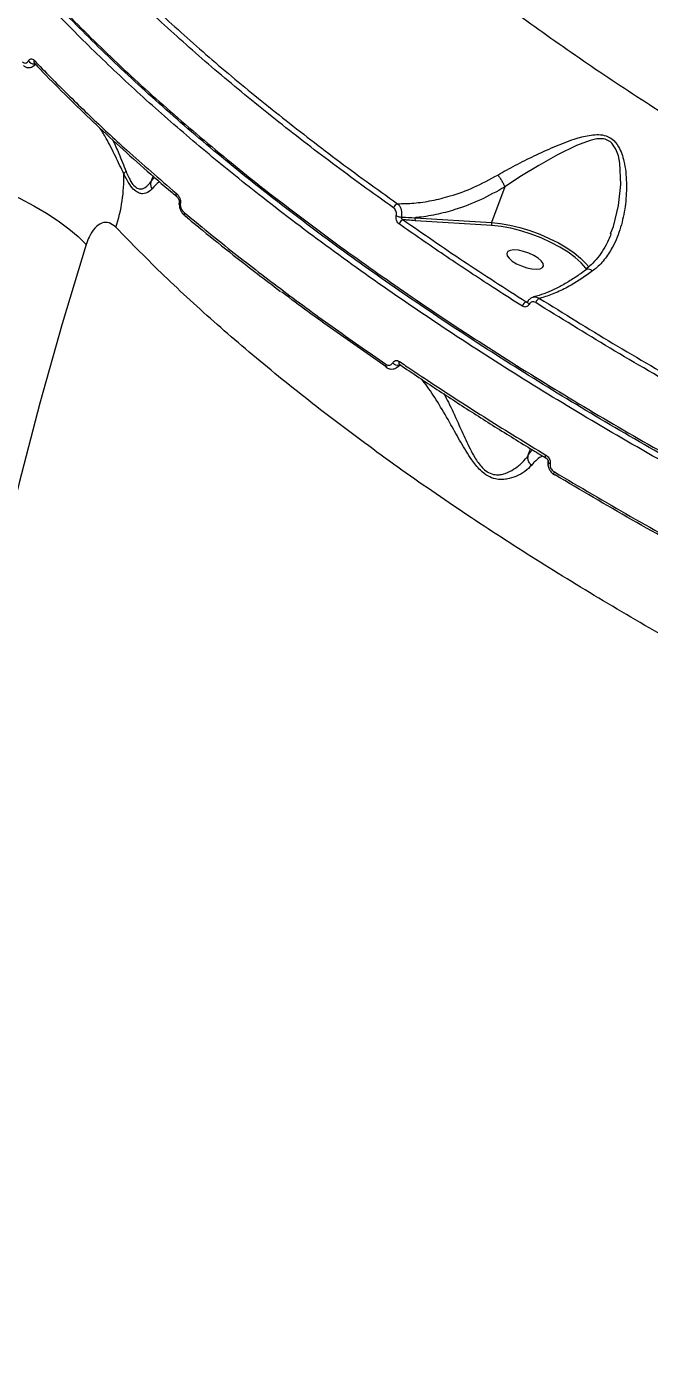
# Model space of a CAD drawing. Header units: millimetres. Extents: x -7151 to 6134, y -5040 to 5562.
# Drawn here: x -3105 to -2961.4, y -522 to -212.5 of the extents above; entities that cross this region are included whole.
import ezdxf

# ---------------------------------------------------------------- set-up
doc = ezdxf.new("R2010")
doc.units = ezdxf.units.MM
for name, color, linetype in [('DIKOM_ОБЪЕКТ', 7, 'Continuous'), ('DIKOM_РАЗМЕР_ЗОНА', 7, 'Continuous'), ('DIKOM_РАЗМЕР_ОБЪЕКТА', 7, 'Continuous')]:
    doc.layers.add(name, color=color, linetype=linetype)
doc.styles.add('style1', font='arial.ttf', dxfattribs={"width": 0.8})
doc.dimstyles.new('1-50', dxfattribs={"dimtxt": 300, "dimasz": 200, "dimexe": 100, "dimexo": 0, "dimgap": 100, "dimtad": 1, "dimtxsty": 'style1', "dimcen": 200, "dimclrd": 7, "dimclre": 7, "dimclrt": 7, "dimadec": 1, "dimazin": 2, "dimtfac": 1, "dimtmove": 0, "dimatfit": 2, "dimfxl": 0, "dimlwd": 25, "dimlwe": 18, "dimarcsym": 0})

# ---------------------------------------------------------------- blocks, each defined once
blk = doc.blocks.new('*D0')
at = {"layer": 'Defpoints', "color": 0, "transparency": 16777216}
for p in [(4133.55, 168.74), (-4567.47, -1241.13), (4133.55, -4153.12)]:
    blk.add_point(p, dxfattribs=at)
at = {"layer": 'DIKOM_РАЗМЕР_ОБЪЕКТА', "color": 7, "lineweight": 18, "transparency": 16777216}
for p, q in [((4133.55, 168.74), (4133.55, -4253.12)), ((-4567.47, -1241.13), (-4567.47, -4253.12))]:
    blk.add_line(p, q, dxfattribs=at)
at = {"layer": 'DIKOM_РАЗМЕР_ОБЪЕКТА', "color": 7, "lineweight": 25, "transparency": 16777216}
blk.add_line((-4367.47, -4153.12), (3933.55, -4153.12), dxfattribs=at)
at = {"layer": 'DIKOM_РАЗМЕР_ОБЪЕКТА', "color": 7, "transparency": 16777216}
for points in [[(-4367.47, -4119.79), (-4367.47, -4186.45), (-4567.47, -4153.12)], [(3933.55, -4119.79), (3933.55, -4186.45), (4133.55, -4153.12)]]:
    blk.add_solid(points, dxfattribs=at)
at = {"layer": 'DIKOM_РАЗМЕР_ОБЪЕКТА', "color": 7, "transparency": 16777216, "insert": (150.61, -3899.95), "char_height": 300, "attachment_point": 5, "style": 'style1'}
blk.add_mtext('8700', dxfattribs=at)
blk = doc.blocks.new('*D1')
at = {"layer": 'Defpoints', "color": 0, "transparency": 16777216}
for p in [(-2392.45, 3674.75), (-6010.84, -1738.88), (-3202.89, -1738.88)]:
    blk.add_point(p, dxfattribs=at)
at = {"layer": 'DIKOM_РАЗМЕР_ОБЪЕКТА', "color": 7, "lineweight": 18, "transparency": 16777216}
for p, q in [((-2392.45, 3674.75), (-6110.84, 3674.75)), ((-3202.89, -1738.88), (-6110.84, -1738.88))]:
    blk.add_line(p, q, dxfattribs=at)
at = {"layer": 'DIKOM_РАЗМЕР_ОБЪЕКТА', "color": 7, "lineweight": 25, "transparency": 16777216}
blk.add_line((-6010.84, 3474.75), (-6010.84, -1538.88), dxfattribs=at)
at = {"layer": 'DIKOM_РАЗМЕР_ОБЪЕКТА', "color": 7, "transparency": 16777216}
for points in [[(-6044.18, 3474.75), (-5977.51, 3474.75), (-6010.84, 3674.75)], [(-6044.18, -1538.88), (-5977.51, -1538.88), (-6010.84, -1738.88)]]:
    blk.add_solid(points, dxfattribs=at)
at = {"layer": 'DIKOM_РАЗМЕР_ОБЪЕКТА', "color": 7, "transparency": 16777216, "insert": (-6264.01, 967.94), "char_height": 300, "attachment_point": 5, "rotation": 90, "style": 'style1'}
blk.add_mtext('5400', dxfattribs=at)
blk = doc.blocks.new('*D2')
at = {"layer": 'Defpoints', "color": 0, "transparency": 16777216}
for p in [(-3409.24, 5551.13), (-6701.17, -3742.74), (-3065.41, -3742.74)]:
    blk.add_point(p, dxfattribs=at)
at = {"layer": 'DIKOM_РАЗМЕР_ЗОНА', "color": 7, "lineweight": 18, "transparency": 16777216}
for p, q in [((-3409.24, 5551.13), (-6801.17, 5551.13)), ((-3065.41, -3742.74), (-6801.17, -3742.74))]:
    blk.add_line(p, q, dxfattribs=at)
at = {"layer": 'DIKOM_РАЗМЕР_ЗОНА', "color": 7, "lineweight": 25, "transparency": 16777216}
blk.add_line((-6701.17, 5351.13), (-6701.17, -3542.74), dxfattribs=at)
at = {"layer": 'DIKOM_РАЗМЕР_ЗОНА', "color": 7, "transparency": 16777216}
for points in [[(-6734.5, 5351.13), (-6667.84, 5351.13), (-6701.17, 5551.13)], [(-6734.5, -3542.74), (-6667.84, -3542.74), (-6701.17, -3742.74)]]:
    blk.add_solid(points, dxfattribs=at)
at = {"layer": 'DIKOM_РАЗМЕР_ЗОНА', "color": 7, "transparency": 16777216, "insert": (-6954.45, 885.88), "char_height": 300, "attachment_point": 5, "rotation": 90, "style": 'style1'}
blk.add_mtext('9300', dxfattribs=at)
blk = doc.blocks.new('*D3')
at = {"layer": 'Defpoints', "color": 0, "transparency": 16777216}
for p in [(6133.55, 253.24), (-5802.46, -2467.19), (6133.55, -4939.78)]:
    blk.add_point(p, dxfattribs=at)
at = {"layer": 'DIKOM_РАЗМЕР_ЗОНА', "color": 7, "lineweight": 18, "transparency": 16777216}
for p, q in [((6133.55, 253.24), (6133.55, -5039.78)), ((-5802.46, -2467.19), (-5802.46, -5039.78))]:
    blk.add_line(p, q, dxfattribs=at)
at = {"layer": 'DIKOM_РАЗМЕР_ЗОНА', "color": 7, "lineweight": 25, "transparency": 16777216}
blk.add_line((-5602.46, -4939.78), (5933.55, -4939.78), dxfattribs=at)
at = {"layer": 'DIKOM_РАЗМЕР_ЗОНА', "color": 7, "transparency": 16777216}
for points in [[(-5602.46, -4906.44), (-5602.46, -4973.11), (-5802.46, -4939.78)], [(5933.55, -4906.44), (5933.55, -4973.11), (6133.55, -4939.78)]]:
    blk.add_solid(points, dxfattribs=at)
at = {"layer": 'DIKOM_РАЗМЕР_ЗОНА', "color": 7, "transparency": 16777216, "insert": (186.61, -4686.61), "char_height": 300, "attachment_point": 5, "style": 'style1'}
blk.add_mtext('11950', dxfattribs=at)

msp = doc.modelspace()

# ---------------------------------------------------------------- linework, layer by layer
at = {"layer": 'DIKOM_ОБЪЕКТ', "color": 7, "linetype": 'Continuous', "lineweight": 15}
for p, q in [((-3103.15, -221.005), (-3103.164, -220.991)), ((-3076.261, -248.184), (-3075.819, -246.993)), ((-2994.711, -249.477), (-2997.756, -257.69)), ((-3069.846, -252.51), (-3069.814, -253.532)), ((-3069.809, -253.532), (-3069.776, -253.014)), ((-3068.441, -256.188), (-3068.49, -256.152)), ((-3015.38, -256.575), (-2997.756, -257.69)), ((-2997.675, -258.37), (-3015.298, -257.255)), ((-2970.28, -260.266), (-2970.209, -260.089)), ((-2989.755, -275.988), (-2989.384, -275.918)), ((-3019.534, -291.036), (-3018.819, -290.481)), ((-3018.992, -290.417), (-3019.081, -290.492)), ((-3018.919, -290.465), (-3018.928, -290.46)), ((-2989.285, -311.329), (-2988.747, -309.877)), ((-2984.701, -313.527), (-2984.677, -312.972))]:
    msp.add_line(p, q, dxfattribs=at)
at = {"layer": 'DIKOM_ОБЪЕКТ', "color": 7, "linetype": 'Continuous', "lineweight": 15, "flags": 128}
for points in [[(-2970.209, -260.089), (-2969.612, -258.61), (-2968.454, -253.76), (-2967.923, -248.886), (-2968.155, -243.989), (-2968.493, -242.308), (-2969.066, -240.728), (-2969.981, -239.388), (-2970.341, -239.07), (-2971.584, -238.472), (-2971.903, -238.405), (-2973.462, -238.391), (-2975.038, -238.723), (-2978.189, -239.909), (-2982.511, -242.062), (-2986.832, -244.524), (-2990.814, -246.942), (-2994.708, -249.467), (-2994.711, -249.469), (-2994.711, -249.469)], [(-3138.435, -242.807), (-3134.923, -243.243), (-3131.323, -243.848), (-3127.669, -244.616), (-3123.994, -245.54), (-3120.331, -246.612), (-3116.713, -247.822), (-3113.173, -249.159), (-3109.745, -250.611), (-3106.459, -252.165), (-3103.344, -253.806), (-3100.43, -255.519), (-3097.743, -257.29), (-3095.307, -259.101), (-3093.146, -260.936), (-3091.277, -262.779)], [(-2997.756, -257.69), (-2995.694, -257.909), (-2993.504, -258.3), (-2991.234, -258.853), (-2988.935, -259.557), (-2986.654, -260.396), (-2984.442, -261.352), (-2982.347, -262.404), (-2980.415, -263.53), (-2978.686, -264.705), (-2977.2, -265.903), (-2975.987, -267.1), (-2975.32, -267.916)], [(-2975.721, -268.571), (-2975.992, -268.191), (-2977.056, -266.981), (-2978.433, -265.752), (-2980.09, -264.535), (-2981.985, -263.359), (-2984.074, -262.252), (-2986.306, -261.241), (-2988.626, -260.351), (-2990.98, -259.602), (-2993.31, -259.014), (-2995.56, -258.6), (-2997.675, -258.37)], [(-3091.277, -262.779), (-3096.778, -281.063), (-3101.941, -299.376), (-3106.763, -317.711), (-3111.244, -336.063), (-3115.382, -354.425), (-3119.174, -372.792), (-3122.622, -391.159), (-3125.722, -409.518), (-3128.475, -427.865), (-3130.878, -446.194), (-3132.933, -464.498), (-3134.637, -482.771), (-3135.991, -501.009), (-3136.993, -519.205), (-3137.645, -537.354)], [(-2985.982, -268.084), (-2985.739, -267.663), (-2985.841, -267.126), (-2986.279, -266.517), (-2987.017, -265.884), (-2987.997, -265.279), (-2989.138, -264.751), (-2990.348, -264.343), (-2991.53, -264.087), (-2992.587, -264.005), (-2993.433, -264.103), (-2994.001, -264.373), (-2994.244, -264.793), (-2994.143, -265.33), (-2993.704, -265.94), (-2992.966, -266.572), (-2991.986, -267.177), (-2990.845, -267.705), (-2989.635, -268.114), (-2988.453, -268.37), (-2987.396, -268.452), (-2986.55, -268.354), (-2985.982, -268.084)], [(-2989.116, -276.577), (-2989.244, -276.455), (-2989.344, -276.332), (-2989.411, -276.215), (-2989.443, -276.107), (-2989.439, -276.012), (-2989.423, -275.972)], [(-3018.928, -290.46), (-3018.986, -290.41), (-3019.041, -290.319), (-3019.07, -290.201), (-3019.073, -290.062), (-3019.049, -289.907), (-3019, -289.741)], [(-3022.01, -291.111), (-3022.025, -291.103), (-3022.039, -291.093)], [(-2985.198, -312.036), (-2985.255, -311.987), (-2985.297, -311.904), (-2985.316, -311.793), (-2985.312, -311.658), (-2985.283, -311.506), (-2985.232, -311.341)], [(-2985.189, -312.041), (-2985.191, -312.04), (-2985.198, -312.036)], [(-2983.248, -315.901), (-2983.305, -315.846), (-2983.343, -315.762), (-2983.358, -315.653), (-2983.351, -315.522), (-2983.323, -315.373), (-2983.273, -315.214)]]:
    msp.add_lwpolyline(points, dxfattribs=at)
at = {"layer": 'DIKOM_ОБЪЕКТ', "color": 7, "linetype": 'Continuous', "lineweight": 15}
for centre, radius, start, end in [((-3103.271, -219.488), 1.611, 214.48492, 271.91736), ((-3102.683, -220.545), 0.656, 153.09745, 222.83374), ((-3118.39, -247.418), 35.814, 341.49809, 1.53773), ((-3080.764, -247.638), 2.173, 126.97243, 147.08489), ((-3069.956, -251.202), 0.649, 152.79609, 224.45433), ((-3069.428, -252.847), 0.386, 205.63188, 252.96604), ((-3018.955, -254.765), 1.502, 109.11238, 161.4345), ((-3068.003, -255.713), 0.656, 153.09127, 222.04632), ((-3018.442, -253.355), 3.07, 244.87133, 267.37146), ((-3014.735, -256.843), 0.698, 157.44942, 216.21713), ((-3017.695, -258.473), 1.473, 107.1933, 161.99103), ((-2997.111, -257.958), 0.699, 157.44119, 216.14678), ((-2985.955, -276.694), 1.7, 116.48506, 161.81527), ((-2989.104, -277.476), 1.625, 113.6193, 162.43256), ((-3021.574, -290.691), 0.616, 149.6935, 220.8486), ((-3019.496, -289.216), 1.342, 218.92915, 287.99956), ((-3018.766, -290.188), 0.317, 240.9583, 282.72164), ((-2984.111, -312.694), 0.631, 206.177, 258.45044), ((-2983.146, -315.744), 0.188, 236.95631, 290.43924)]:
    msp.add_arc(centre, radius, start, end, dxfattribs=at)
for points, knots in [([(-3090.625, -50.181), (-3091.211, -51.486), (-3092.881, -55.203), (-3094.425, -61.774), (-3095.351, -69.907), (-3095.075, -78.505), (-3093.638, -87.522), (-3091.053, -96.765), (-3087.362, -106.196), (-3082.622, -115.775), (-3076.757, -125.657), (-3069.738, -135.82), (-3061.562, -146.234), (-3052.407, -156.673), (-3042.328, -167.099), (-3031.395, -177.478), (-3019.435, -187.975), (-3006.444, -198.558), (-2992.446, -209.191), (-2977.737, -219.645), (-2962.385, -229.888), (-2946.466, -239.894), (-2929.732, -249.819), (-2912.206, -259.623), (-2893.931, -269.269), (-2875.292, -278.552), (-2856.36, -287.447), (-2837.209, -295.94), (-2817.546, -304.159), (-2797.417, -312.064), (-2776.882, -319.62), (-2757.825, -326.16), (-2740.328, -331.811), (-2729.738, -334.985), (-2724.438, -336.573)], [0, 0, 0, 0, 0.0171321, 0.0487869, 0.0804176, 0.1129676, 0.1455439, 0.1780941, 0.2097261, 0.2413828, 0.2730153, 0.3055654, 0.3381424, 0.3706926, 0.4023478, 0.4340274, 0.4656829, 0.4982552, 0.5308538, 0.5634259, 0.5951334, 0.6268654, 0.6585725, 0.6911968, 0.723847, 0.7564711, 0.7882579, 0.8200687, 0.8518558, 0.8845587, 0.9172889, 0.9499924, 0.9749727, 1, 1, 1, 1]), ([(-3150.008, -110.543), (-3150.021, -111.425), (-3150.081, -115.361), (-3148.929, -122.738), (-3146.561, -132.635), (-3142.857, -142.967), (-3137.895, -153.678), (-3131.632, -164.75), (-3124.209, -175.935), (-3115.684, -187.194), (-3106.127, -198.485), (-3095.385, -209.992), (-3083.444, -221.682), (-3070.317, -233.52), (-3056.458, -245.106), (-3041.977, -256.405), (-3026.992, -267.387), (-3011.084, -278.37), (-2994.269, -289.315), (-2976.58, -300.188), (-2958.157, -310.894), (-2939.042, -321.398), (-2919.292, -331.667), (-2898.835, -341.729), (-2877.713, -351.541), (-2855.985, -361.061), (-2834.129, -370.08), (-2812.224, -378.578), (-2790.347, -386.549), (-2768.141, -394.121), (-2745.671, -401.254), (-2723.013, -407.898), (-2701.995, -413.591), (-2688.627, -416.85), (-2682.716, -418.292)], [0, 0, 0, 0, 0.0092133, 0.0411392, 0.0730895, 0.1050153, 0.1378682, 0.170748, 0.2036013, 0.2355268, 0.2674773, 0.2994029, 0.3322563, 0.365136, 0.397989, 0.4287655, 0.4595636, 0.4903396, 0.5219437, 0.5535714, 0.5851752, 0.6171011, 0.6490516, 0.6809773, 0.7138302, 0.7467104, 0.7795634, 0.8114894, 0.8434397, 0.8753658, 0.9082187, 0.9410987, 0.9739518, 1, 1, 1, 1]), ([(-2683.204, -418.719), (-2689.102, -417.281), (-2702.315, -414.06), (-2723.052, -408.443), (-2745.335, -401.912), (-2767.679, -394.833), (-2789.976, -387.254), (-2812.124, -379.204), (-2834.05, -370.707), (-2855.714, -361.766), (-2877.085, -352.406), (-2898.099, -342.659), (-2918.659, -332.572), (-2938.668, -322.19), (-2957.822, -311.675), (-2976.1, -301.051), (-2993.518, -290.349), (-3010.26, -279.466), (-3026.256, -268.45), (-3041.435, -257.35), (-3055.928, -246.053), (-3069.657, -234.574), (-3082.572, -222.932), (-3094.476, -211.305), (-3105.303, -199.751), (-3115.043, -188.314), (-3123.498, -177.062), (-3128.897, -169.259), (-3131.135, -165.281), (-3131.339, -164.918)], [0, 0, 0, 0, 0.0313117, 0.0701509, 0.1091132, 0.1481378, 0.1871616, 0.2261238, 0.2649637, 0.303803, 0.3427656, 0.38179, 0.4208145, 0.4597761, 0.4986159, 0.5360237, 0.5735412, 0.6111143, 0.6486878, 0.6862052, 0.7236128, 0.7624525, 0.8014144, 0.8404387, 0.879463, 0.9184249, 0.9572645, 0.9961041, 1, 1, 1, 1]), ([(-2448.126, -436.559), (-2450.938, -437.058), (-2458.511, -438.404), (-2471.612, -440.08), (-2487.595, -441.425), (-2504.567, -442.134), (-2522.494, -442.19), (-2541.34, -441.573), (-2560.69, -440.297), (-2580.464, -438.382), (-2600.577, -435.861), (-2621.357, -432.694), (-2642.759, -428.863), (-2664.721, -424.367), (-2686.763, -419.303), (-2708.803, -413.702), (-2730.768, -407.608), (-2753.015, -400.919), (-2775.478, -393.635), (-2798.082, -385.765), (-2820.329, -377.485), (-2842.151, -368.831), (-2863.492, -359.849), (-2884.698, -350.393), (-2905.69, -340.476), (-2926.386, -330.121), (-2946.331, -319.557), (-2965.475, -308.825), (-2983.785, -297.969), (-3001.56, -286.812), (-3018.713, -275.38), (-3035.168, -263.707), (-3049.91, -252.545), (-3063.05, -241.94), (-3074.721, -231.922), (-3085.683, -221.874), (-3095.894, -211.825), (-3105.249, -201.883), (-3113.705, -192.095), (-3120.533, -183.478), (-3124.338, -178.133), (-3125.888, -175.957)], [0, 0, 0, 0, 0.0156522, 0.0421682, 0.0687045, 0.0952202, 0.1225061, 0.1498144, 0.1771005, 0.2036164, 0.230153, 0.2566688, 0.2839545, 0.311263, 0.3385492, 0.3650648, 0.3916015, 0.4181172, 0.4454031, 0.4727116, 0.4999978, 0.5265133, 0.5530497, 0.5795656, 0.6068517, 0.6341601, 0.661446, 0.6879619, 0.714498, 0.7410141, 0.7683001, 0.7956085, 0.8228944, 0.8459723, 0.8690777, 0.8921826, 0.9155067, 0.9388307, 0.961564, 0.9843488, 1, 1, 1, 1]), ([(-3020.379, -254.287), (-3022.813, -252.549), (-3029.933, -247.468), (-3041.234, -238.985), (-3054.044, -228.809), (-3066.198, -218.572), (-3073.665, -211.731), (-3077.398, -208.31)], [0, 0, 0, 0, 0.1144561, 0.3347657, 0.5550771, 0.7775375, 1, 1, 1, 1]), ([(-3076.334, -207.474), (-3072.646, -210.854), (-3065.27, -217.614), (-3053.195, -227.794), (-3040.384, -237.981), (-3029.024, -246.51), (-3021.875, -251.612), (-3019.447, -253.345)], [0, 0, 0, 0, 0.2203099, 0.4406206, 0.6630822, 0.8855436, 1, 1, 1, 1]), ([(-3105.932, -220.647), (-3105.804, -220.737), (-3105.551, -220.916), (-3105.166, -220.918), (-3104.83, -220.752), (-3104.674, -220.515), (-3104.599, -220.401)], [0, 0, 0, 0, 0.2974631, 0.5890419, 0.8028177, 1, 1, 1, 1]), ([(-3105.752, -221.44), (-3105.703, -221.489), (-3105.481, -221.706), (-3104.982, -221.932), (-3104.286, -221.983), (-3103.739, -221.847), (-3103.519, -221.628), (-3103.469, -221.578)], [0, 0, 0, 0, 0.0851129, 0.3788681, 0.6523727, 0.9220395, 1, 1, 1, 1]), ([(-3104.599, -220.401), (-3104.582, -220.37), (-3104.506, -220.233), (-3104.323, -220.032), (-3104.013, -219.895), (-3103.634, -219.937), (-3103.393, -220.142), (-3103.268, -220.248)], [0, 0, 0, 0, 0.0490713, 0.2179432, 0.426673, 0.702272, 1, 1, 1, 1]), ([(-3102.93, -220.98), (-3103.054, -221.192), (-3103.204, -221.447), (-3103.422, -221.565), (-3103.459, -221.585)], [0, 0, 0, 0, 0.8299604, 1, 1, 1, 1]), ([(-3103.444, -221.613), (-3103.369, -221.55), (-3103.157, -221.371), (-3103.009, -221.284), (-3102.913, -221.229)], [0, 0, 0, 0, 0.355045, 1, 1, 1, 1]), ([(-3103.268, -220.248), (-3102.956, -220.575), (-3101.394, -222.21), (-3097.238, -226.468), (-3090.53, -233.04), (-3081.299, -241.628), (-3074.385, -247.586), (-3070.533, -250.905)], [0, 0, 0, 0, 0.0321637, 0.1608349, 0.4183958, 0.6759553, 1, 1, 1, 1]), ([(-3103.193, -220.964), (-3103.195, -220.959), (-3103.198, -220.953), (-3103.166, -220.989), (-3103.165, -220.991)], [0, 0, 0, 0, 0.9545705, 1, 1, 1, 1]), ([(-3103.137, -220.992), (-3102.703, -221.454), (-3100.496, -223.805), (-3096.263, -228.061), (-3090.434, -233.747), (-3084.356, -239.429), (-3078.021, -245.108), (-3073.367, -249.181), (-3070.754, -251.361), (-3070.411, -251.647)], [0, 0, 0, 0, 0.0454694, 0.2316364, 0.4173407, 0.6023658, 0.7869729, 0.9720184, 1, 1, 1, 1]), ([(-3082.589, -246.457), (-3083.23, -245.103), (-3084.514, -242.391), (-3086.313, -238.789), (-3087.569, -236.717), (-3088.031, -235.953)], [0, 0, 0, 0, 0.3864395, 0.7739531, 1, 1, 1, 1]), ([(-2996.329, -246.726), (-2994.979, -245.965), (-2992.242, -244.424), (-2987.85, -242.237), (-2983.302, -240.161), (-2979.071, -238.505), (-2975.794, -237.597), (-2973.485, -237.343), (-2971.668, -237.485), (-2969.806, -238.316), (-2968.486, -239.949), (-2967.677, -241.794), (-2966.913, -244.528), (-2966.518, -248.474), (-2966.759, -253.428), (-2967.698, -258.285), (-2969.218, -262.375), (-2971.189, -265.657), (-2972.925, -267.643), (-2974.119, -268.601), (-2974.443, -268.861)], [0, 0, 0, 0, 0.070409, 0.1427031, 0.2195619, 0.2979659, 0.3555967, 0.3848699, 0.4149685, 0.4491248, 0.4886831, 0.517265, 0.5465227, 0.6240236, 0.7036999, 0.782815, 0.8640068, 0.92047, 0.9784144, 1, 1, 1, 1]), ([(-3085.1, -238.693), (-3084.643, -239.713), (-3083.567, -242.113), (-3082.617, -244.519), (-3082.071, -245.902)], [0, 0, 0, 0, 0.4253108, 1, 1, 1, 1]), ([(-3076.046, -249.912), (-3076.491, -250.323), (-3077.103, -250.887), (-3078.227, -251.075), (-3079.088, -250.944), (-3080.114, -250.335), (-3081.365, -248.852), (-3082.14, -247.335), (-3082.589, -246.457)], [0, 0, 0, 0, 0.3030697, 0.4164187, 0.5295164, 0.6687654, 0.8085338, 1, 1, 1, 1]), ([(-3082.071, -245.902), (-3081.71, -246.735), (-3081.093, -248.155), (-3079.996, -249.517), (-3079.076, -249.951), (-3078.302, -249.913), (-3077.251, -249.466), (-3076.733, -248.76), (-3076.264, -248.194), (-3076.264, -248.194)], [0, 0, 0, 0, 0.188617, 0.3216635, 0.4555439, 0.5691388, 0.6831257, 0.9996773, 1, 1, 1, 1]), ([(-3076.261, -248.184), (-3076.207, -248.108), (-3075.937, -247.73), (-3075.7, -247.469), (-3075.51, -247.261)], [0, 0, 0, 0, 0.1998507, 1, 1, 1, 1]), ([(-3019.447, -253.345), (-3018.197, -253.324), (-3015.605, -253.28), (-3011.521, -252.675), (-3006.874, -251.52), (-3001.734, -249.665), (-2998.144, -247.713), (-2996.329, -246.726)], [0, 0, 0, 0, 0.1665444, 0.3455495, 0.5267566, 0.7607842, 1, 1, 1, 1]), ([(-2996.329, -246.726), (-2996.303, -246.757), (-2996.141, -246.949), (-2995.814, -247.388), (-2995.372, -248.084), (-2994.97, -248.828), (-2994.797, -249.255), (-2994.711, -249.469)], [0, 0, 0, 0, 0.0429472, 0.268013, 0.5119827, 0.7560138, 1, 1, 1, 1]), ([(-3076.046, -249.912), (-3076.065, -249.875), (-3076.2, -249.608), (-3076.383, -249.021), (-3076.306, -248.484), (-3076.264, -248.194)], [0, 0, 0, 0, 0.0698874, 0.4978228, 1, 1, 1, 1]), ([(-3076.264, -248.194), (-3076.264, -248.193), (-3076.263, -248.19), (-3076.262, -248.186), (-3076.261, -248.184), (-3076.261, -248.184)], [0, 0, 0, 0, 0.3421592, 0.8063919, 1, 1, 1, 1]), ([(-3074.325, -248.288), (-3074.393, -248.325), (-3074.894, -248.598), (-3075.512, -249.303), (-3076.046, -249.912)], [0, 0, 0, 0, 0.1361346, 1, 1, 1, 1]), ([(-2994.711, -249.477), (-2996.571, -250.519), (-3000.333, -252.626), (-3005.704, -254.646), (-3010.621, -255.94), (-3013.675, -256.415), (-3015.252, -256.563), (-3015.38, -256.575)], [0, 0, 0, 0, 0.2754308, 0.5570789, 0.767793, 0.9811425, 1, 1, 1, 1]), ([(-2994.711, -249.469), (-2994.711, -249.47), (-2994.71, -249.472), (-2994.711, -249.475), (-2994.711, -249.477)], [0, 0, 0, 0, 0.4097704, 1, 1, 1, 1]), ([(-3070.533, -250.905), (-3070.48, -250.952), (-3070.217, -251.187), (-3069.857, -251.658), (-3069.592, -252.299), (-3069.496, -252.806), (-3069.526, -253.079), (-3069.541, -253.216)], [0, 0, 0, 0, 0.0951208, 0.4719835, 0.7158063, 0.857231, 1, 1, 1, 1]), ([(-3070.428, -251.667), (-3070.394, -251.691), (-3070.23, -251.804), (-3069.994, -252.133), (-3069.824, -252.528), (-3069.772, -252.762), (-3069.766, -252.898), (-3069.77, -252.96), (-3069.775, -252.993), (-3069.78, -253.014), (-3069.785, -253.029), (-3069.785, -253.027), (-3069.785, -253.027)], [0, 0, 0, 0, 0.1135997, 0.5410654, 0.7340592, 0.8521228, 0.9037935, 0.9276614, 0.9438674, 0.9609542, 0.988729, 1, 1, 1, 1]), ([(-3069.818, -253.59), (-3069.793, -253.817), (-3069.741, -254.302), (-3069.441, -255.006), (-3069.028, -255.658), (-3068.654, -255.983), (-3068.475, -256.138)], [0, 0, 0, 0, 0.2148136, 0.4585724, 0.740712, 1, 1, 1, 1]), ([(-3069.776, -253.014), (-3069.772, -252.983), (-3069.766, -252.936), (-3069.767, -252.895), (-3069.767, -252.88)], [0, 0, 0, 0, 0.6572581, 1, 1, 1, 1]), ([(-3069.541, -253.216), (-3069.556, -253.35), (-3069.586, -253.616), (-3069.491, -254.102), (-3069.234, -254.712), (-3068.888, -255.153), (-3068.636, -255.374), (-3068.587, -255.417)], [0, 0, 0, 0, 0.14561859, 0.28999778, 0.53215672, 0.90984058, 1, 1, 1, 1]), ([(-3019.447, -253.345), (-3019.389, -253.396), (-3019.166, -253.594), (-3018.836, -254.07), (-3018.566, -254.816), (-3018.458, -255.638), (-3018.542, -256.161), (-3018.583, -256.422)], [0, 0, 0, 0, 0.0811593, 0.316161, 0.5445712, 0.7717991, 1, 1, 1, 1]), ([(-3068.587, -255.417), (-3065.029, -258.341), (-3057.911, -264.189), (-3046.515, -272.95), (-3034.644, -281.695), (-3026.285, -287.485), (-3022.105, -290.38)], [0, 0, 0, 0, 0.249098, 0.4981945, 0.7490977, 1, 1, 1, 1]), ([(-3068.422, -256.155), (-3067.672, -256.786), (-3064.662, -259.321), (-3059.149, -263.753), (-3052.581, -268.925), (-3048.253, -272.188), (-3046.433, -273.559)], [0, 0, 0, 0, 0.1085245, 0.4355425, 0.7627886, 1, 1, 1, 1]), ([(-3019.746, -256.135), (-3019.721, -255.978), (-3019.672, -255.663), (-3019.757, -255.168), (-3019.952, -254.72), (-3020.184, -254.436), (-3020.339, -254.317), (-3020.379, -254.287)], [0, 0, 0, 0, 0.2256781, 0.4513913, 0.6801737, 0.9176511, 1, 1, 1, 1]), ([(-3019.096, -258.017), (-3019.138, -257.986), (-3019.298, -257.864), (-3019.536, -257.572), (-3019.735, -257.115), (-3019.822, -256.613), (-3019.772, -256.294), (-3019.746, -256.135)], [0, 0, 0, 0, 0.0825928, 0.3217082, 0.5512447, 0.7755909, 1, 1, 1, 1]), ([(-3018.583, -256.422), (-3018.587, -256.469), (-3018.592, -256.524), (-3018.566, -256.635), (-3018.512, -256.76), (-3018.379, -256.914), (-3018.243, -257.012), (-3018.154, -257.054), (-3018.131, -257.065)], [0, 0, 0, 0, 0.1723665, 0.198849, 0.4121877, 0.6485195, 0.908798, 1, 1, 1, 1]), ([(-3018.583, -256.422), (-3018.514, -256.426), (-3017.448, -256.486), (-3016.379, -256.532), (-3015.38, -256.575)], [0, 0, 0, 0, 0.0646998, 1, 1, 1, 1]), ([(-3084.427, -258.784), (-3084.938, -258.371), (-3085.968, -257.539), (-3087.699, -257.675), (-3089.311, -258.835), (-3090.532, -260.677), (-3091.064, -262.179), (-3091.277, -262.779)], [0, 0, 0, 0, 0.2099038, 0.422894, 0.6382695, 0.8553605, 1, 1, 1, 1]), ([(-2531.907, -473.885), (-2536.425, -474.01), (-2545.468, -474.258), (-2559.731, -474.064), (-2574.457, -473.457), (-2589.869, -472.381), (-2605.948, -470.822), (-2622.679, -468.763), (-2639.795, -466.231), (-2657.83, -463.133), (-2676.803, -459.405), (-2696.702, -455.001), (-2716.866, -450.055), (-2737.2, -444.593), (-2757.609, -438.637), (-2778.008, -432.208), (-2798.359, -425.308), (-2818.632, -417.958), (-2838.784, -410.179), (-2858.723, -402.005), (-2878.353, -393.475), (-2897.595, -384.617), (-2916.409, -375.442), (-2934.773, -365.971), (-2952.648, -356.228), (-2969.953, -346.259), (-2986.604, -336.11), (-3002.839, -325.619), (-3018.566, -314.799), (-3033.706, -303.676), (-3047.942, -292.471), (-3061.183, -281.224), (-3073.491, -269.967), (-3080.783, -262.51), (-3084.427, -258.784)], [0, 0, 0, 0, 0.0277667, 0.0555666, 0.0833664, 0.1111325, 0.1400378, 0.1689802, 0.1979227, 0.2268279, 0.2586376, 0.2905484, 0.32251, 0.3544717, 0.3863824, 0.4181915, 0.4498956, 0.4816999, 0.5135555, 0.5454109, 0.5772155, 0.6089191, 0.6405476, 0.6722757, 0.7040553, 0.7358346, 0.7675629, 0.7991909, 0.8325938, 0.8660264, 0.8994296, 0.9329429, 0.9664863, 1, 1, 1, 1]), ([(-2990.653, -276.986), (-2991.153, -276.669), (-2993.65, -275.082), (-2999.751, -271.148), (-3008.817, -265.153), (-3015.668, -260.397), (-3019.096, -258.017)], [0, 0, 0, 0, 0.0507739, 0.2538456, 0.6266916, 1, 1, 1, 1]), ([(-3018.131, -257.065), (-3013.548, -260.241), (-3004.371, -266.599), (-2994.631, -272.856), (-2989.755, -275.988)], [0, 0, 0, 0, 0.4994502, 1, 1, 1, 1]), ([(-3015.298, -257.255), (-3015.911, -257.215), (-3016.853, -257.153), (-3017.799, -257.088), (-3018.131, -257.065)], [0, 0, 0, 0, 0.6494939, 1, 1, 1, 1]), ([(-2970.22, -260.293), (-2970.393, -260.759), (-2970.864, -262.023), (-2971.854, -263.864), (-2973.203, -265.788), (-2974.579, -267.33), (-2975.606, -268.123), (-2976.029, -268.45)], [0, 0, 0, 0, 0.1397516, 0.378457, 0.6080443, 0.8382064, 1, 1, 1, 1]), ([(-2975.95, -268.558), (-2976.47, -268.95), (-2977.791, -269.944), (-2979.901, -271.29), (-2982.26, -272.619), (-2984.561, -273.687), (-2986.513, -274.437), (-2987.641, -274.723), (-2988.071, -274.832)], [0, 0, 0, 0, 0.1225792, 0.3113096, 0.5011445, 0.6916976, 0.8825143, 1, 1, 1, 1]), ([(-2974.443, -268.861), (-2976.111, -270.028), (-2978.857, -271.949), (-2982.61, -273.801), (-2985.027, -274.718), (-2986.37, -275.08), (-2986.713, -275.172)], [0, 0, 0, 0, 0.39577633, 0.65163069, 0.91099134, 1, 1, 1, 1]), ([(-2974.443, -268.861), (-2974.477, -268.838), (-2974.625, -268.739), (-2974.974, -268.549), (-2975.447, -268.432), (-2975.805, -268.452), (-2975.908, -268.578), (-2975.921, -268.593)], [0, 0, 0, 0, 0.0580083, 0.2539424, 0.6024611, 0.950981, 1, 1, 1, 1]), ([(-3021.823, -291.142), (-3025.952, -288.274), (-3034.209, -282.537), (-3042.284, -276.685), (-3046.145, -273.71), (-3046.237, -273.639)], [0, 0, 0, 0, 0.4940042, 0.9880096, 1, 1, 1, 1]), ([(-2988.092, -274.921), (-2988.11, -274.922), (-2988.391, -274.937), (-2988.855, -275.273), (-2989.293, -275.654), (-2989.394, -275.943), (-2989.407, -275.98)], [0, 0, 0, 0, 0.0304165, 0.4881072, 0.935823, 1, 1, 1, 1]), ([(-2988.045, -274.9), (-2988.044, -274.899), (-2987.842, -274.809), (-2987.358, -274.857), (-2986.928, -275.067), (-2986.713, -275.172)], [0, 0, 0, 0, 0.00275174, 0.50121777, 1, 1, 1, 1]), ([(-2986.713, -275.172), (-2981.104, -278.648), (-2969.887, -285.6), (-2952.193, -295.832), (-2933.936, -305.915), (-2921.274, -312.445), (-2914.943, -315.71)], [0, 0, 0, 0, 0.2485945, 0.4971945, 0.7485953, 1, 1, 1, 1]), ([(-2989.116, -276.577), (-2989.133, -276.606), (-2989.226, -276.766), (-2989.452, -277.004), (-2989.833, -277.174), (-2990.256, -277.184), (-2990.521, -277.052), (-2990.653, -276.986)], [0, 0, 0, 0, 0.0536272, 0.2899244, 0.5264722, 0.763208, 1, 1, 1, 1]), ([(-2989.755, -275.988), (-2989.708, -276.01), (-2989.617, -276.054), (-2989.522, -276.043), (-2989.477, -276.038)], [0, 0, 0, 0, 0.5153331, 1, 1, 1, 1]), ([(-2989.423, -275.965), (-2989.432, -275.982), (-2989.46, -276.034), (-2989.482, -276.04), (-2989.478, -276.04), (-2989.477, -276.039)], [0, 0, 0, 0, 0.2449873, 0.7175752, 1, 1, 1, 1]), ([(-2987.57, -276.163), (-2987.703, -276.097), (-2987.97, -275.965), (-2988.395, -275.976), (-2988.778, -276.146), (-2989.006, -276.385), (-2989.099, -276.546), (-2989.116, -276.577)], [0, 0, 0, 0, 0.2363845, 0.4725583, 0.7092443, 0.9459136, 1, 1, 1, 1]), ([(-2915.637, -316.792), (-2921.912, -313.557), (-2934.462, -307.086), (-2952.701, -297.022), (-2970.514, -286.732), (-2981.884, -279.686), (-2987.57, -276.163)], [0, 0, 0, 0, 0.2485964, 0.4971921, 0.7485973, 1, 1, 1, 1]), ([(-3022.105, -290.38), (-3021.959, -290.459), (-3021.666, -290.618), (-3021.204, -290.608), (-3020.801, -290.425), (-3020.622, -290.175), (-3020.54, -290.059)], [0, 0, 0, 0, 0.2632611, 0.5266451, 0.781377, 1, 1, 1, 1]), ([(-3020.54, -290.059), (-3020.458, -289.944), (-3020.282, -289.698), (-3019.886, -289.517), (-3019.432, -289.508), (-3019.144, -289.663), (-3019, -289.741)], [0, 0, 0, 0, 0.2214774, 0.4744092, 0.7371856, 1, 1, 1, 1]), ([(-3019.081, -290.492), (-3019.21, -290.71), (-3019.347, -290.942), (-3019.566, -291.051), (-3019.579, -291.058)], [0, 0, 0, 0, 0.9369203, 1, 1, 1, 1]), ([(-3019.019, -290.41), (-3019.017, -290.408), (-3019.008, -290.399), (-3019.052, -290.421), (-3019.018, -290.399), (-3018.949, -290.451), (-3018.932, -290.463)], [0, 0, 0, 0, 0.11409, 0.5201075, 0.8874502, 1, 1, 1, 1]), ([(-3019, -289.741), (-3018.524, -290.063), (-3016.143, -291.673), (-3009.488, -296.11), (-2998.82, -303.02), (-2989.764, -308.566), (-2985.232, -311.341)], [0, 0, 0, 0, 0.0441404, 0.2207173, 0.6100139, 1, 1, 1, 1]), ([(-3018.909, -290.451), (-3017.456, -291.439), (-3013.269, -294.287), (-3006.142, -298.954), (-2997.547, -304.439), (-2990.557, -308.797), (-2986.379, -311.307), (-2985.182, -312.026)], [0, 0, 0, 0, 0.13540792, 0.39034675, 0.64463513, 0.89820475, 1, 1, 1, 1]), ([(-3022.031, -291.084), (-3021.99, -291.116), (-3021.739, -291.314), (-3021.182, -291.497), (-3020.407, -291.492), (-3019.831, -291.314), (-3019.615, -291.082), (-3019.589, -291.054)], [0, 0, 0, 0, 0.05948089, 0.35726175, 0.64435553, 0.9570348, 1, 1, 1, 1]), ([(-2988.547, -313.725), (-2989.001, -314.192), (-2989.908, -315.128), (-2991.919, -316.234), (-2993.86, -316.854), (-2995.503, -317.009), (-2996.951, -316.869), (-2998.617, -316.255), (-3000.556, -314.748), (-3002.697, -312.025), (-3004.899, -308.373), (-3007.277, -304.006), (-3009.836, -299.632), (-3012.102, -296.096), (-3013.424, -294.413), (-3013.864, -293.854)], [0, 0, 0, 0, 0.0978059, 0.1955957, 0.2741122, 0.3143475, 0.3544789, 0.4024271, 0.4507991, 0.5158862, 0.6117214, 0.7080956, 0.8250949, 0.9419264, 1, 1, 1, 1]), ([(-3008.751, -297.215), (-3008.405, -297.852), (-3007.303, -299.882), (-3005.657, -303.518), (-3004.018, -307.165), (-3002.741, -309.861), (-3001.791, -311.634), (-3000.858, -313.095), (-2999.909, -314.288), (-2999.065, -315.009), (-2998.05, -315.603), (-2996.999, -315.915), (-2995.714, -315.868), (-2994.222, -315.49), (-2992.432, -314.568), (-2990.649, -313.088), (-2989.591, -311.935), (-2989.289, -311.34), (-2989.289, -311.34)], [0, 0, 0, 0, 0.0635979, 0.2026385, 0.3111633, 0.3669858, 0.4227008, 0.4574035, 0.4930674, 0.5352108, 0.5434301, 0.5937674, 0.6373294, 0.6821826, 0.771809, 0.8848777, 0.9998787, 1, 1, 1, 1]), ([(-2988.547, -313.725), (-2988.582, -313.691), (-2988.824, -313.455), (-2989.17, -312.936), (-2989.407, -312.126), (-2989.328, -311.602), (-2989.289, -311.34)], [0, 0, 0, 0, 0.0545155, 0.376707, 0.6883768, 1, 1, 1, 1]), ([(-2989.289, -311.34), (-2989.288, -311.339), (-2989.287, -311.336), (-2989.286, -311.332), (-2989.286, -311.33), (-2989.285, -311.329)], [0, 0, 0, 0, 0.3471978, 0.8010922, 1, 1, 1, 1]), ([(-2989.285, -311.329), (-2989.07, -311.02), (-2988.727, -310.531), (-2988.439, -310.236), (-2988.332, -310.127)], [0, 0, 0, 0, 0.6312054, 1, 1, 1, 1]), ([(-2985.943, -311.567), (-2986.183, -311.652), (-2986.76, -311.854), (-2987.657, -312.664), (-2988.327, -313.462), (-2988.547, -313.725)], [0, 0, 0, 0, 0.32230586, 0.77652045, 1, 1, 1, 1]), ([(-2985.232, -311.341), (-2985.131, -311.409), (-2984.88, -311.579), (-2984.558, -311.945), (-2984.316, -312.4), (-2984.192, -312.868), (-2984.222, -313.163), (-2984.237, -313.311)], [0, 0, 0, 0, 0.1655425, 0.4119677, 0.6200624, 0.8097177, 1, 1, 1, 1]), ([(-2985.206, -312.045), (-2985.161, -312.069), (-2985.036, -312.137), (-2984.859, -312.334), (-2984.732, -312.561), (-2984.679, -312.732), (-2984.666, -312.847), (-2984.67, -312.897), (-2984.671, -312.918)], [0, 0, 0, 0, 0.1750337, 0.4958075, 0.7090381, 0.8411961, 0.9337689, 1, 1, 1, 1]), ([(-2984.793, -312.47), (-2984.78, -312.57), (-2984.742, -312.848), (-2984.732, -313.261), (-2984.726, -313.526)], [0, 0, 0, 0, 0.35888687, 1, 1, 1, 1]), ([(-2984.701, -313.705), (-2984.703, -313.698), (-2984.719, -313.638), (-2984.709, -313.579), (-2984.701, -313.527)], [0, 0, 0, 0, 0.1303504, 1, 1, 1, 1]), ([(-2984.697, -313.709), (-2984.697, -313.726), (-2984.705, -314.01), (-2984.486, -314.566), (-2984.038, -315.27), (-2983.588, -315.735), (-2983.282, -315.866), (-2983.241, -315.884)], [0, 0, 0, 0, 0.018707, 0.3114191, 0.6174272, 0.9484143, 1, 1, 1, 1]), ([(-2984.677, -312.972), (-2984.678, -312.91), (-2984.679, -312.839), (-2984.679, -312.77), (-2984.679, -312.76)], [0, 0, 0, 0, 0.866395, 1, 1, 1, 1]), ([(-2984.677, -312.972), (-2984.671, -312.938), (-2984.665, -312.902), (-2984.668, -312.867), (-2984.668, -312.865)], [0, 0, 0, 0, 0.9385718, 1, 1, 1, 1]), ([(-2984.237, -313.311), (-2984.252, -313.456), (-2984.282, -313.744), (-2984.161, -314.198), (-2983.926, -314.635), (-2983.614, -314.985), (-2983.371, -315.148), (-2983.273, -315.214)], [0, 0, 0, 0, 0.1920653, 0.3835477, 0.5902136, 0.8340964, 1, 1, 1, 1]), ([(-2983.273, -315.214), (-2977.461, -318.645), (-2965.836, -325.509), (-2947.582, -335.575), (-2928.803, -345.469), (-2915.83, -351.851), (-2909.344, -355.042)], [0, 0, 0, 0, 0.2485932, 0.49718925, 0.74859171, 1, 1, 1, 1]), ([(-2909.321, -355.66), (-2915.721, -352.512), (-2928.519, -346.216), (-2947.194, -336.385), (-2965.485, -326.308), (-2977.215, -319.383), (-2983.08, -315.92)], [0, 0, 0, 0, 0.2485959, 0.4971872, 0.7485919, 1, 1, 1, 1])]:
    msp.add_open_spline(points, degree=3, knots=knots, dxfattribs=at)

# ---------------------------------------------------------------- dimensions: what is measured, and where the dimension line sits
at = {"layer": 'DIKOM_РАЗМЕР_ЗОНА'}
dim = msp.add_linear_dim(base=(-6701.172, -3742.74), p1=(-3409.242, 5551.127), p2=(-3065.405, -3742.74), angle=90, text='9300', dimstyle='1-50', dxfattribs=at)
dim.commit()
dim.dimension.update_dxf_attribs({"geometry": '*D2', "text_midpoint": (-6701.172, 885.879), "dimtype": 160})
dim = msp.add_linear_dim(base=(6133.546, -4939.778), p1=(-5802.455, -2467.185), p2=(6133.546, 253.243), text='11950', dimstyle='1-50', dxfattribs=at)
dim.commit()
dim.dimension.update_dxf_attribs({"geometry": '*D3', "text_midpoint": (186.606, -4939.778), "dimtype": 160})
at = {"layer": 'DIKOM_РАЗМЕР_ОБЪЕКТА'}
dim = msp.add_linear_dim(base=(-6010.843, -1738.877), p1=(-2392.449, 3674.75), p2=(-3202.885, -1738.877), angle=90, text='5400', dimstyle='1-50', dxfattribs=at)
dim.commit()
dim.dimension.update_dxf_attribs({"geometry": '*D1', "text_midpoint": (-6010.843, 967.936), "dimtype": 160})
dim = msp.add_linear_dim(base=(4133.546, -4153.121), p1=(-4567.472, -1241.128), p2=(4133.546, 168.743), text='8700', dimstyle='1-50', dxfattribs=at)
dim.commit()
dim.dimension.update_dxf_attribs({"geometry": '*D0', "text_midpoint": (150.606, -4153.121), "dimtype": 160})

doc.saveas('drawing.dxf')
